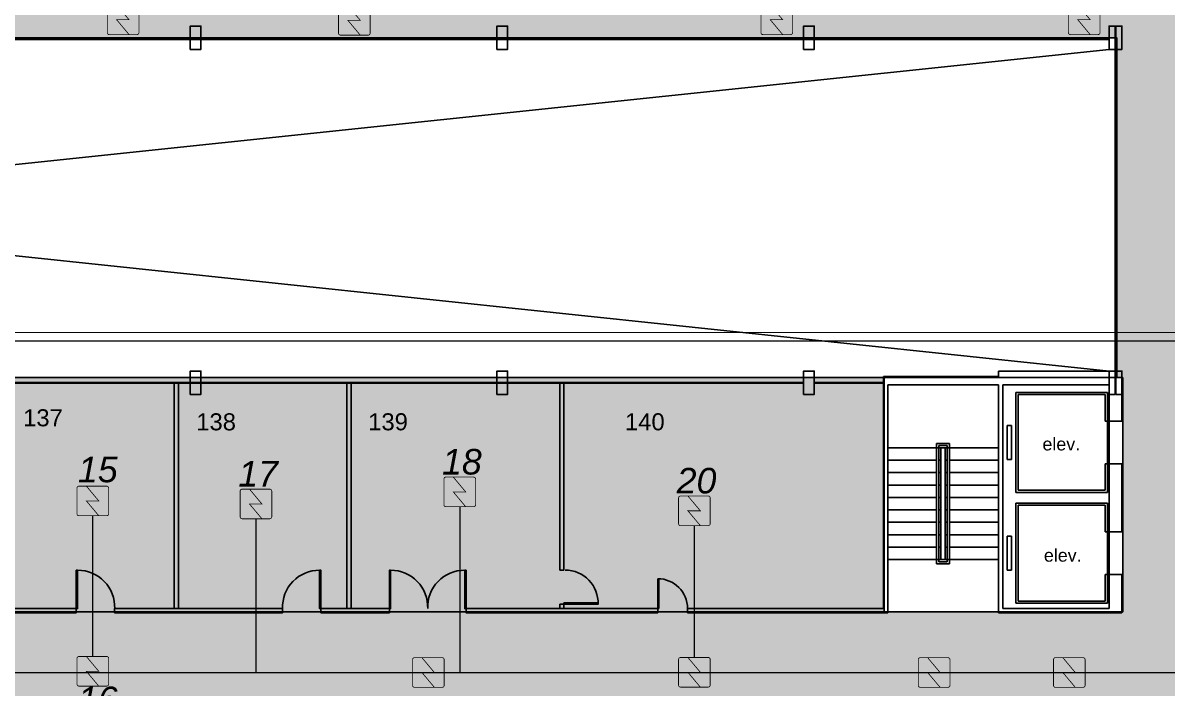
# Model space of a CAD drawing. Header units: metres. Extents: x -331 to 2982, y 362 to 2539.
# Drawn here: x 819.45 to 846.32, y 1588.55 to 1604.17 of the extents above; entities that cross this region are included whole.
import ezdxf
from ezdxf.enums import TextEntityAlignment as Align

# ---------------------------------------------------------------- set-up
doc = ezdxf.new("R2010")
doc.units = ezdxf.units.M
doc.layers.get('0').update_dxf_attribs({"color": 251})
doc.layers.add('_corredores', color=251, linetype='Continuous', plot=False)
doc.layers.add('_salas', color=251, linetype='Continuous', plot=False)
for name, color, linetype in [('ALV', 251, 'Continuous'), ('CX', 251, 'Continuous'), ('Det', 251, 'Continuous'), ('DET. FUMAÇA', 1, 'Continuous'), ('Det_Vigas', 251, 'Continuous'), ('Div', 251, 'Continuous'), ('Est', 251, 'Continuous'), ('Pis', 251, 'Continuous'), ('SALAS NOVAS', 7, 'Continuous'), ('Texto_Salas', 251, 'Continuous'), ('vid', 251, 'Continuous'), ('vis', 251, 'Continuous')]:
    doc.layers.add(name, color=color, linetype=linetype)
doc.styles.add('DESTAQUE', font='arial.ttf', dxfattribs={"height": 0.4})
doc.styles.add('X3G_ENTITY_1416AAB7', font='arial.ttf', dxfattribs={"height": 0.6})
doc.styles.add('X3G_ENTITY_1416AAD5', font='arial.ttf', dxfattribs={"height": 0.6})
doc.styles.add('X3G_ENTITY_1416AADF', font='arial.ttf', dxfattribs={"height": 0.6})
doc.styles.add('X3G_ENTITY_1416AAE9', font='arial.ttf', dxfattribs={"height": 0.6})
doc.styles.add('X3G_ENTITY_1416AB07', font='arial.ttf', dxfattribs={"height": 0.6})

# ---------------------------------------------------------------- blocks, each defined once
blk = doc.blocks.new('Detector de fumaça')
at = {"layer": 'DET. FUMAÇA', "linetype": 'Continuous', "lineweight": 15, "const_width": 0.0187}
blk.add_lwpolyline([(774.599, 539.816), (775.249, 539.816, -0.414214), (775.296, 539.769), (775.296, 539.167, -0.414214), (775.249, 539.12), (774.599, 539.12, -0.414214), (774.553, 539.167), (774.553, 539.769, -0.414214)], format="xyb", close=True, dxfattribs=at)
blk.add_lwpolyline([(774.773, 539.816), (775.064, 539.468), (774.773, 539.468), (775.064, 539.12)], dxfattribs=at)

msp = doc.modelspace()

# ---------------------------------------------------------------- hatches: boundary and pattern name
at = {"layer": '_corredores', "transparency": 33554508}
h = msp.add_hatch(color=256, dxfattribs=at)
h.dxf.hatch_style = 1
h.paths.add_polyline_path([(849.579, 1608.941), (849.579, 1612.216), (852.229, 1612.216), (852.229, 1614.651), (851.629, 1614.651), (851.629, 1624.564), (870.399, 1624.564), (870.399, 1626.4), (870.209, 1626.4), (870.209, 1626.597), (870.023, 1626.784), (866.324, 1626.785), (866.308, 1626.751), (866.204, 1626.834), (865.442, 1627.594), (864.014, 1627.594), (862.586, 1627.594), (861.776, 1626.785), (861.74, 1626.785), (861.736, 1626.784), (861.723, 1626.783), (861.705, 1626.783), (858.111, 1626.785), (857.764, 1626.438), (857.417, 1626.785), (853.824, 1626.785), (853.808, 1626.751), (853.704, 1626.834), (852.942, 1627.594), (851.514, 1627.594), (849.768, 1627.594), (849.768, 1626.834), (849.628, 1626.834), (849.628, 1629.914), (841.254, 1629.914), (841.254, 1628.074), (840.494, 1628.074), (840.494, 1627.116), (840.776, 1626.834), (840.394, 1626.452), (840.062, 1626.785), (836.454, 1626.785), (836.439, 1626.751), (836.334, 1626.834), (835.573, 1627.594), (834.144, 1627.594), (832.716, 1627.594), (831.906, 1626.785), (831.87, 1626.785), (831.867, 1626.784), (831.853, 1626.783), (831.835, 1626.783), (828.241, 1626.785), (827.894, 1626.438), (827.548, 1626.785), (823.954, 1626.785), (823.938, 1626.751), (823.834, 1626.834), (823.072, 1627.594), (821.644, 1627.594), (820.215, 1627.594), (819.405, 1626.785), (819.37, 1626.785), (819.366, 1626.784), (819.353, 1626.783), (819.335, 1626.783), (815.741, 1626.785), (815.394, 1626.438), (815.047, 1626.785), (811.454, 1626.785), (811.438, 1626.751), (811.334, 1626.834), (810.572, 1627.594), (809.144, 1627.594), (807.715, 1627.594), (806.906, 1626.785), (806.87, 1626.785), (806.866, 1626.784), (806.853, 1626.783), (806.835, 1626.783), (803.241, 1626.785), (802.894, 1626.438), (802.547, 1626.785), (798.954, 1626.785), (798.938, 1626.751), (798.834, 1626.834), (798.072, 1627.594), (796.644, 1627.594), (795.215, 1627.594), (794.406, 1626.785), (794.37, 1626.785), (794.366, 1626.784), (794.353, 1626.783), (794.335, 1626.783), (790.741, 1626.785), (790.394, 1626.438), (790.047, 1626.785), (786.454, 1626.785), (786.438, 1626.751), (786.334, 1626.834), (785.572, 1627.594), (784.144, 1627.594), (782.716, 1627.594), (781.906, 1626.785), (781.87, 1626.785), (781.866, 1626.784), (781.853, 1626.783), (781.835, 1626.783), (778.241, 1626.785), (777.894, 1626.438), (777.547, 1626.785), (773.954, 1626.785), (773.938, 1626.751), (773.834, 1626.834), (773.072, 1627.594), (771.644, 1627.594), (770.216, 1627.594), (769.406, 1626.785), (769.37, 1626.785), (769.367, 1626.784), (769.353, 1626.783), (769.335, 1626.783), (765.635, 1626.784), (765.449, 1626.597), (765.449, 1626.4), (765.259, 1626.4), (765.259, 1624.564), (770.104, 1624.564), (770.104, 1614.651), (770.414, 1614.651), (770.414, 1605.531), (765.029, 1605.531), (765.029, 1610.831), (763.829, 1610.831), (763.829, 1605.531), (755.929, 1605.531), (755.929, 1610.831), (754.829, 1610.831), (754.829, 1605.531), (746.079, 1605.531), (746.079, 1601.916), (748.449, 1601.916), (748.449, 1603.616), (748.049, 1603.616), (748.049, 1603.816), (754.474, 1603.816), (754.474, 1603.616), (754.149, 1603.616), (754.149, 1601.916), (754.474, 1601.916), (754.474, 1601.716), (754.474, 1601.191), (757.974, 1601.191), (757.974, 1603.591), (757.974, 1603.791), (768.029, 1603.791), (768.029, 1603.771), (768.834, 1603.771), (768.834, 1595.811), (768.004, 1595.811), (768.004, 1595.791), (762.364, 1595.791), (762.364, 1590.581), (754.174, 1590.581), (754.174, 1593.066), (752.499, 1593.066), (752.499, 1560.541), (752.299, 1560.541), (752.299, 1561.441), (751.199, 1561.441), (751.199, 1558.116), (752.299, 1558.116), (752.299, 1559.116), (752.499, 1559.116), (752.499, 1557.116), (755.419, 1557.116), (755.419, 1558.966), (753.924, 1558.966), (753.924, 1563.441), (754.189, 1563.441), (754.189, 1587.651), (760.824, 1587.651), (760.824, 1587.741), (768.929, 1587.741), (768.929, 1563.841), (770.329, 1563.841), (770.329, 1587.741), (771.929, 1587.741), (773.029, 1587.741), (775.879, 1587.741), (775.879, 1586.641), (777.179, 1586.641), (777.179, 1587.741), (788.779, 1587.741), (788.779, 1586.641), (790.079, 1586.641), (790.079, 1587.741), (802.329, 1587.741), (804.029, 1587.741), (844.979, 1587.741), (844.979, 1587.916), (845.279, 1587.916), (845.279, 1587.563), (845.279, 1563.241), (806.429, 1563.241), (806.429, 1563.441), (806.629, 1563.441), (806.629, 1565.791), (806.229, 1565.791), (806.229, 1585.191), (806.629, 1585.191), (806.629, 1587.541), (803.039, 1587.541), (803.039, 1576.841), (798.689, 1576.841), (796.094, 1576.841, -0.496898), (794.36, 1575.527), (793.559, 1573.063), (798.509, 1571.449), (798.509, 1560.721), (794.829, 1560.721), (794.829, 1560.541), (794.829, 1557.551), (801.129, 1557.551), (801.129, 1556.451), (802.329, 1556.451), (802.329, 1557.551), (805.229, 1557.551), (805.229, 1556.451), (806.429, 1556.451), (806.429, 1560.691), (845.279, 1560.691), (845.279, 1555.997), (846.404, 1555.997), (846.404, 1556.891), (846.054, 1556.891), (846.054, 1556.991), (846.454, 1556.991), (846.454, 1560.691), (849.204, 1560.691), (849.204, 1556.991), (849.604, 1556.991), (849.604, 1556.891), (849.254, 1556.891), (849.254, 1555.997), (850.479, 1555.997), (850.479, 1563.241), (849.579, 1563.241), (849.579, 1572.291), (849.579, 1575.941), (849.579, 1587.563), (849.579, 1588.141), (849.679, 1588.141), (849.679, 1587.991), (866.719, 1587.991), (870.339, 1587.991), (870.339, 1595.791), (866.429, 1595.791), (866.429, 1595.721), (852.429, 1595.721), (852.429, 1590.391), (849.579, 1590.391)])
h.paths.add_polyline_path([(845.139, 1595.841), (845.279, 1595.841), (845.279, 1590.341), (839.679, 1590.341), (775.879, 1590.341), (773.004, 1590.341), (773.004, 1595.811), (771.774, 1595.811), (771.774, 1603.766), (773.119, 1603.766), (773.119, 1603.821), (845.139, 1603.821)], flags=16)
h.paths.add_polyline_path([(846.026, 1605.531), (845.019, 1605.531), (845.019, 1609.931), (845.029, 1610.831), (843.829, 1610.831), (843.829, 1605.531), (835.029, 1605.531), (835.029, 1610.831), (833.829, 1610.831), (833.829, 1605.531), (825.029, 1605.531), (825.029, 1610.831), (823.829, 1610.831), (823.829, 1605.531), (815.029, 1605.531), (815.029, 1610.831), (813.829, 1610.831), (813.829, 1605.531), (805.029, 1605.531), (805.029, 1610.831), (803.829, 1610.831), (803.829, 1605.531), (795.029, 1605.531), (795.029, 1610.831), (793.829, 1610.831), (793.829, 1605.531), (785.029, 1605.531), (785.029, 1610.831), (783.829, 1610.831), (783.829, 1605.531), (775.029, 1605.531), (775.029, 1610.831), (773.999, 1610.831), (773.999, 1605.531), (773.214, 1605.531), (773.214, 1614.651), (773.144, 1614.651), (773.144, 1620.131), (775.164, 1620.131), (775.164, 1622.051), (773.644, 1622.051), (773.644, 1621.631), (773.184, 1621.631), (773.184, 1624.564), (845.949, 1624.563), (845.949, 1621.631), (845.489, 1621.631), (845.489, 1622.051), (843.989, 1622.051), (843.989, 1621.631), (843.969, 1620.131), (845.949, 1620.131), (845.949, 1614.651), (846.026, 1614.651)], flags=16)
h.paths.add_polyline_path([(865.19, 1593.806, -2.788173), (864.407, 1590.628), (864.569, 1590.706), (864.758, 1590.381), (866.058, 1591.278, -0.450063), (866.35, 1592.463), (865.616, 1593.862), (865.298, 1593.662)], flags=16)
h.paths.add_polyline_path([(845.264, 1626.452), (844.882, 1626.834), (845.264, 1627.216), (845.646, 1626.834)], flags=16)
h.paths.add_polyline_path([(851.514, 1626.452), (851.132, 1626.834), (851.514, 1627.216), (851.896, 1626.834)], flags=16)
h.paths.add_polyline_path([(834.144, 1626.452), (833.762, 1626.834), (834.144, 1627.216), (834.526, 1626.834)], flags=16)
h.paths.add_polyline_path([(864.014, 1626.452), (863.632, 1626.834), (864.014, 1627.216), (864.396, 1626.834)], flags=16)
h.paths.add_polyline_path([(821.644, 1626.452), (821.262, 1626.834), (821.644, 1627.216), (822.026, 1626.834)], flags=16)
h.paths.add_polyline_path([(809.526, 1626.834), (809.144, 1626.452), (808.762, 1626.834), (809.144, 1627.216)], flags=16)
h.paths.add_polyline_path([(797.026, 1626.834), (796.644, 1626.452), (796.262, 1626.834), (796.644, 1627.216)], flags=16)
h.paths.add_polyline_path([(784.526, 1626.834), (784.144, 1626.452), (783.762, 1626.834), (784.144, 1627.216)], flags=16)
h.paths.add_polyline_path([(772.026, 1626.834), (771.644, 1626.452), (771.262, 1626.834), (771.644, 1627.216)], flags=16)
h.paths.add_polyline_path([(767.575, 1593.944), (767.428, 1593.841), (767.223, 1594.085), (766.329, 1593.191, -0.414214), (766.329, 1592.392), (767.223, 1591.497), (767.428, 1591.741), (767.575, 1591.638, -3.171595)], flags=16)
at = {"layer": '_salas', "transparency": 33554559}
h = msp.add_hatch(color=256, dxfattribs=at)
h.dxf.hatch_style = 1
h.paths.add_polyline_path([(839.659, 1590.321), (839.659, 1595.821), (775.859, 1595.821), (775.859, 1590.321)])
h = msp.add_hatch(color=256, dxfattribs=at)
h.dxf.hatch_style = 1
h.paths.add_polyline_path([(839.679, 1590.341), (839.679, 1595.841), (775.879, 1595.841), (775.879, 1590.341)])

# ---------------------------------------------------------------- linework, layer by layer
at = {"lineweight": 0}
for p, q in [((775.879, 1595.841), (839.679, 1595.841)), ((775.879, 1590.341), (839.679, 1590.341))]:
    msp.add_line(p, q, dxfattribs=at)
at = {"color": 251}
for p, q in [((775.879, 1595.841), (839.679, 1595.841)), ((775.879, 1590.341), (839.679, 1590.341))]:
    msp.add_line(p, q, dxfattribs=at)
at = {"lineweight": 0}
for points in [[(775.879, 1590.341), (773.004, 1590.341), (773.004, 1595.811), (771.774, 1595.811), (771.774, 1603.766), (773.119, 1603.766), (773.119, 1603.821), (845.139, 1603.821), (845.139, 1595.841), (845.279, 1595.841), (845.279, 1590.341), (839.679, 1590.341)], [(839.679, 1595.841), (845.279, 1595.841), (845.279, 1590.341), (839.679, 1590.341)]]:
    msp.add_lwpolyline(points, close=True, dxfattribs=at)
at = {"color": 251}
for points in [[(775.879, 1590.341), (773.004, 1590.341), (773.004, 1595.811), (771.774, 1595.811), (771.774, 1603.766), (773.119, 1603.766), (773.119, 1603.821), (845.139, 1603.821), (845.139, 1595.841), (845.279, 1595.841), (845.279, 1590.341), (839.679, 1590.341)], [(839.679, 1595.841), (845.279, 1595.841), (845.279, 1590.341), (839.679, 1590.341)]]:
    msp.add_lwpolyline(points, close=True, dxfattribs=at)
at = {"layer": 'ALV', "color": 251}
for p, q in [((839.659, 1595.871), (839.659, 1590.421)), ((842.359, 1595.871), (839.659, 1595.871)), ((844.959, 1595.996), (842.359, 1595.996)), ((842.359, 1595.871), (842.359, 1595.996)), ((839.759, 1595.671), (839.759, 1590.321)), ((842.359, 1595.671), (839.759, 1595.671)), ((842.359, 1590.321), (842.359, 1595.671)), ((842.459, 1590.421), (842.459, 1595.671)), ((844.959, 1595.671), (842.459, 1595.671)), ((844.959, 1594.821), (844.959, 1595.446)), ((845.259, 1595.446), (845.259, 1594.821)), ((845.259, 1594.821), (844.959, 1594.821)), ((844.959, 1592.221), (844.959, 1593.821)), ((844.959, 1593.821), (845.259, 1593.821)), ((845.259, 1593.821), (845.259, 1592.221)), ((844.959, 1590.421), (844.959, 1591.221)), ((844.959, 1591.221), (845.259, 1591.221)), ((845.259, 1591.221), (845.259, 1590.321)), ((834.359, 1590.421), (834.359, 1590.321)), ((835.059, 1590.421), (839.659, 1590.421)), ((835.059, 1590.421), (835.059, 1590.321)), ((835.059, 1590.321), (839.759, 1590.321)), ((842.359, 1590.321), (845.259, 1590.321)), ((842.459, 1590.421), (844.959, 1590.421))]:
    msp.add_line(p, q, dxfattribs=at)
for points in [[(845.259, 1593.821), (844.959, 1593.821), (844.959, 1592.221), (845.259, 1592.221)], [(820.709, 1590.421), (819.059, 1590.421), (817.659, 1590.421), (817.659, 1590.321), (820.709, 1590.321)], [(825.551, 1590.421), (823.109, 1590.421), (821.609, 1590.421), (821.609, 1590.321), (825.551, 1590.321)], [(828.059, 1590.421), (827.159, 1590.421), (826.451, 1590.421), (826.451, 1590.321), (828.059, 1590.321)]]:
    msp.add_lwpolyline(points, close=True, dxfattribs=at)
msp.add_lwpolyline([(834.359, 1590.421), (829.859, 1590.421), (829.859, 1590.321), (834.359, 1590.321)], dxfattribs=at)
at = {"layer": 'CX', "color": 251, "ltscale": 0.8}
for p, q in [((834.359, 1590.421), (834.359, 1591.121)), ((834.359, 1591.121), (834.389, 1591.121)), ((834.389, 1590.421), (834.389, 1591.121)), ((834.359, 1590.421), (834.389, 1590.421))]:
    msp.add_line(p, q, dxfattribs=at)
at = {"layer": 'CX', "color": 251, "ltscale": 8}
for points in [[(820.709, 1590.421), (820.739, 1590.421), (820.739, 1591.321), (820.709, 1591.321)], [(826.451, 1590.421), (826.421, 1590.421), (826.421, 1591.321), (826.451, 1591.321)], [(828.059, 1590.421), (828.089, 1590.421), (828.089, 1591.321), (828.059, 1591.321)], [(829.859, 1590.421), (829.829, 1590.421), (829.829, 1591.321), (829.859, 1591.321)], [(832.159, 1590.551), (832.159, 1590.521), (832.959, 1590.521), (832.959, 1590.551)]]:
    msp.add_lwpolyline(points, close=True, dxfattribs=at)
for centre, radius, start, end in [((820.739, 1590.451), 0.871, 358.058, 90), ((826.421, 1590.451), 0.871, 90, 181.942), ((828.089, 1590.451), 0.871, 358.058, 90), ((829.829, 1590.451), 0.871, 90, 181.942), ((832.189, 1590.551), 0.771, 357.8106, 90)]:
    msp.add_arc(centre, radius, start, end, dxfattribs=at)
at = {"layer": 'CX', "color": 251, "ltscale": 0.8}
msp.add_arc((834.359, 1590.421), 0.7, 0, 90, dxfattribs=at)
at = {"layer": 'Det', "color": 251}
for p, q in [((844.959, 1603.546), (773.234, 1595.996)), ((773.234, 1603.546), (844.959, 1595.996))]:
    msp.add_line(p, q, dxfattribs=at)
at = {"layer": 'Det_Vigas', "color": 251}
for p, q in [((823.384, 1603.781), (823.384, 1603.961)), ((823.634, 1603.781), (823.634, 1603.961)), ((830.584, 1603.961), (830.584, 1603.781)), ((830.834, 1603.961), (830.834, 1603.781)), ((837.784, 1603.961), (837.784, 1603.781)), ((838.034, 1603.961), (838.034, 1603.781)), ((844.959, 1603.961), (844.959, 1603.781)), ((845.099, 1604.096), (845.119, 1604.096)), ((816.434, 1603.781), (823.384, 1603.781)), ((830.584, 1603.781), (823.634, 1603.781)), ((830.834, 1603.781), (837.784, 1603.781)), ((844.959, 1603.781), (838.034, 1603.781))]:
    msp.add_line(p, q, dxfattribs=at)
at = {"layer": 'Div', "color": 230, "linetype": 'Continuous', "lineweight": 0}
msp.add_line((776.56, 1596.896), (848.103, 1596.906), dxfattribs=at)
at = {"layer": 'Div', "color": 230, "linetype": 'Continuous', "lineweight": -3, "true_color": 0xff007f}
msp.add_line((776.747, 1596.714), (848.246, 1596.701), dxfattribs=at)
at = {"layer": 'Div', "lineweight": 0}
for p, q in [((823.009, 1590.421), (823.009, 1595.711)), ((823.109, 1590.421), (823.109, 1595.711)), ((827.059, 1595.711), (827.059, 1590.421)), ((827.159, 1595.711), (827.159, 1590.421)), ((832.059, 1595.711), (832.059, 1591.321)), ((832.159, 1595.711), (832.159, 1591.321)), ((832.059, 1591.321), (832.159, 1591.321)), ((832.059, 1590.521), (832.059, 1590.421)), ((832.159, 1590.521), (832.059, 1590.521)), ((832.159, 1590.521), (832.159, 1590.421)), ((832.059, 1590.421), (832.059, 1590.421))]:
    msp.add_line(p, q, dxfattribs=at)
at = {"layer": 'Div', "color": 251}
for p, q in [((823.009, 1590.421), (823.009, 1595.711)), ((823.109, 1590.421), (823.109, 1595.711)), ((827.059, 1595.711), (827.059, 1590.421)), ((827.159, 1595.711), (827.159, 1590.421)), ((832.059, 1595.711), (832.059, 1591.321)), ((832.159, 1595.711), (832.159, 1591.321)), ((832.059, 1591.321), (832.159, 1591.321)), ((832.059, 1590.521), (832.059, 1590.421)), ((832.159, 1590.521), (832.059, 1590.521)), ((832.159, 1590.521), (832.159, 1590.421)), ((832.059, 1590.421), (832.059, 1590.421))]:
    msp.add_line(p, q, dxfattribs=at)
at = {"layer": 'Div', "color": 150, "linetype": 'Continuous', "lineweight": 0}
for p, q in [((829.711, 1592.811), (829.711, 1588.919)), ((821.096, 1589.295), (821.096, 1592.599)), ((824.926, 1592.528), (824.926, 1588.919)), ((835.22, 1589.272), (835.22, 1592.367)), ((793.077, 1588.919), (856.614, 1588.919))]:
    msp.add_line(p, q, dxfattribs=at)
at = {"layer": 'Est', "color": 251}
for points in [[(823.384, 1603.546), (823.384, 1604.096), (823.634, 1604.096), (823.634, 1603.546)], [(830.584, 1603.546), (830.584, 1604.096), (830.834, 1604.096), (830.834, 1603.546)], [(837.784, 1603.546), (837.784, 1604.096), (838.034, 1604.096), (838.034, 1603.546)], [(844.959, 1603.546), (844.959, 1604.096), (845.099, 1604.096), (845.099, 1603.546)], [(845.119, 1603.546), (845.119, 1604.096), (845.259, 1604.096), (845.259, 1603.546)], [(823.384, 1595.446), (823.384, 1595.996), (823.634, 1595.996), (823.634, 1595.446)], [(830.584, 1595.446), (830.584, 1595.996), (830.834, 1595.996), (830.834, 1595.446)], [(837.784, 1595.446), (837.784, 1595.996), (838.034, 1595.996), (838.034, 1595.446)], [(844.959, 1595.446), (844.959, 1595.996), (845.099, 1595.996), (845.099, 1595.446)], [(845.119, 1595.446), (845.119, 1595.996), (845.259, 1595.996), (845.259, 1595.446)]]:
    msp.add_lwpolyline(points, close=True, dxfattribs=at)
at = {"layer": 'Pis', "color": 251}
for p, q in [((842.769, 1595.496), (842.769, 1593.146)), ((844.919, 1595.496), (842.769, 1595.496)), ((842.819, 1593.196), (842.819, 1595.446)), ((842.819, 1595.446), (844.869, 1595.446)), ((844.869, 1595.446), (844.869, 1594.821)), ((844.919, 1594.821), (844.919, 1595.496)), ((844.869, 1594.821), (844.919, 1594.821)), ((844.919, 1594.821), (844.919, 1593.821)), ((844.959, 1594.821), (844.959, 1593.821)), ((842.664, 1594.721), (842.564, 1594.721)), ((842.564, 1594.721), (842.564, 1593.921)), ((842.664, 1593.921), (842.664, 1594.721)), ((839.759, 1594.196), (842.359, 1594.196)), ((841.109, 1594.196), (841.009, 1594.196)), ((841.009, 1594.196), (841.009, 1591.571)), ((841.109, 1591.571), (841.109, 1594.196)), ((839.759, 1593.904), (840.909, 1593.904)), ((840.959, 1593.904), (841.009, 1593.904)), ((841.109, 1593.904), (841.159, 1593.904)), ((841.209, 1593.904), (842.359, 1593.904)), ((842.564, 1593.921), (842.664, 1593.921)), ((844.869, 1593.821), (844.869, 1593.196)), ((844.869, 1593.821), (844.919, 1593.821)), ((844.919, 1593.146), (844.919, 1593.821)), ((839.759, 1593.613), (840.909, 1593.613)), ((840.959, 1593.613), (841.009, 1593.613)), ((841.109, 1593.613), (841.159, 1593.613)), ((841.209, 1593.613), (842.359, 1593.613)), ((839.759, 1593.321), (840.909, 1593.321)), ((840.959, 1593.321), (841.009, 1593.321)), ((841.109, 1593.321), (841.159, 1593.321)), ((841.209, 1593.321), (842.359, 1593.321)), ((844.869, 1593.196), (842.819, 1593.196)), ((839.759, 1593.029), (840.909, 1593.029)), ((840.959, 1593.029), (841.009, 1593.029)), ((841.109, 1593.029), (841.159, 1593.029)), ((841.209, 1593.029), (842.359, 1593.029)), ((842.769, 1593.146), (844.919, 1593.146)), ((842.769, 1592.896), (842.769, 1590.546)), ((844.919, 1592.896), (842.769, 1592.896)), ((844.919, 1592.221), (844.919, 1592.896)), ((839.759, 1592.738), (840.909, 1592.738)), ((840.959, 1592.738), (841.009, 1592.738)), ((841.109, 1592.738), (841.159, 1592.738)), ((841.209, 1592.738), (842.359, 1592.738)), ((842.819, 1590.596), (842.819, 1592.846)), ((842.819, 1592.846), (844.869, 1592.846)), ((844.869, 1592.846), (844.869, 1592.221)), ((839.759, 1592.446), (840.909, 1592.446)), ((840.959, 1592.446), (841.009, 1592.446)), ((841.109, 1592.446), (841.159, 1592.446)), ((841.209, 1592.446), (842.359, 1592.446)), ((839.759, 1592.154), (840.909, 1592.154)), ((840.959, 1592.154), (841.009, 1592.154)), ((841.109, 1592.154), (841.159, 1592.154)), ((841.209, 1592.154), (842.359, 1592.154)), ((842.664, 1592.121), (842.564, 1592.121)), ((842.564, 1592.121), (842.564, 1591.321)), ((842.664, 1591.321), (842.664, 1592.121)), ((844.869, 1592.221), (844.919, 1592.221)), ((844.919, 1592.221), (844.919, 1591.221)), ((844.959, 1592.221), (844.959, 1591.221)), ((839.759, 1591.863), (840.909, 1591.863)), ((840.959, 1591.863), (841.009, 1591.863)), ((841.109, 1591.863), (841.159, 1591.863)), ((841.209, 1591.863), (842.359, 1591.863)), ((839.759, 1591.571), (842.359, 1591.571)), ((841.009, 1591.571), (841.109, 1591.571)), ((842.564, 1591.321), (842.664, 1591.321)), ((844.869, 1591.221), (844.869, 1590.596)), ((844.919, 1591.221), (844.869, 1591.221)), ((844.919, 1590.546), (844.919, 1591.221)), ((842.769, 1590.546), (844.919, 1590.546)), ((844.869, 1590.596), (842.819, 1590.596))]:
    msp.add_line(p, q, dxfattribs=at)
at = {"layer": 'vid', "color": 251}
for p, q in [((773.234, 1603.801), (844.959, 1603.801)), ((773.234, 1603.781), (844.959, 1603.781)), ((845.099, 1603.546), (845.099, 1595.996)), ((845.119, 1595.996), (845.119, 1603.546)), ((778.509, 1595.731), (837.784, 1595.731)), ((778.509, 1595.711), (837.784, 1595.711)), ((839.659, 1595.731), (838.034, 1595.731)), ((839.659, 1595.711), (838.034, 1595.711))]:
    msp.add_line(p, q, dxfattribs=at)
at = {"layer": 'vis', "color": 251}
for p, q in [((841.209, 1594.296), (840.909, 1594.296)), ((840.909, 1594.296), (840.909, 1591.471)), ((841.159, 1594.246), (840.959, 1594.246)), ((840.959, 1594.246), (840.959, 1591.521)), ((841.159, 1591.521), (841.159, 1594.246)), ((841.209, 1591.471), (841.209, 1594.296)), ((840.909, 1591.471), (841.209, 1591.471)), ((840.959, 1591.521), (841.159, 1591.521))]:
    msp.add_line(p, q, dxfattribs=at)

# ---------------------------------------------------------------- block references
at = {"layer": 'DET. FUMAÇA', "linetype": 'Continuous', "lineweight": 0}
for p in [(46.883, 1064.776), (52.312, 1064.762), (62.23, 1064.776), (69.45, 1064.776), (54.787, 1053.691), (46.172, 1053.479), (50.002, 1053.408), (60.296, 1053.247), (46.172, 1049.479), (54.051, 1049.451), (60.296, 1049.456), (65.925, 1049.451), (69.099, 1049.451)]:
    msp.add_blockref('Detector de fumaça', p, dxfattribs=at)

# ---------------------------------------------------------------- texts
at = {"layer": 'Div', "color": 5, "linetype": 'Continuous', "lineweight": 0, "true_color": 0x0000ff, "char_height": 0.6, "attachment_point": 1}
for s, heights, insert, style in [('{\\fArial|b0|i1|c0|p34;15}', [0], (820.746, 1593.985), 'X3G_ENTITY_1416AAD5'), ('{\\fArial|b0|i1|c0|p34;18}', [0], (829.296, 1594.167), 'X3G_ENTITY_1416AAE9'), ('{\\fArial|b0|i1|c0|p34;17}', [0.147], (824.512, 1593.884), 'X3G_ENTITY_1416AADF'), ('{\\fArial|b0|i1|c0|p34;20}', [0], (834.805, 1593.723), 'X3G_ENTITY_1416AB07'), ('{\\fArial|b0|i1|c0|p34;16}', [0], (820.746, 1588.587), 'X3G_ENTITY_1416AAB7')]:
    msp.add_mtext_dynamic_manual_height_columns(s, width=13.3188, gutter_width=2.5, heights=heights, dxfattribs=dict(at, insert=insert, style=style))
at = {"layer": 'SALAS NOVAS', "color": 251, "style": 'DESTAQUE'}
for s, p in [('138', (823.991, 1594.604)), ('139', (828.028, 1594.605)), ('140', (834.057, 1594.605))]:
    msp.add_text(s, height=0.4, dxfattribs=at).set_placement(p, align=Align.CENTER)
at = {"layer": 'Texto_Salas', "color": 251, "style": 'DESTAQUE'}
for s, height, p in [('137', 0.4, (819.926, 1594.699)), ('elev.', 0.3, (843.836, 1594.133)), ('elev.', 0.3, (843.87, 1591.521))]:
    msp.add_text(s, height=height, dxfattribs=at).set_placement(p, align=Align.CENTER)

doc.saveas('drawing.dxf')
